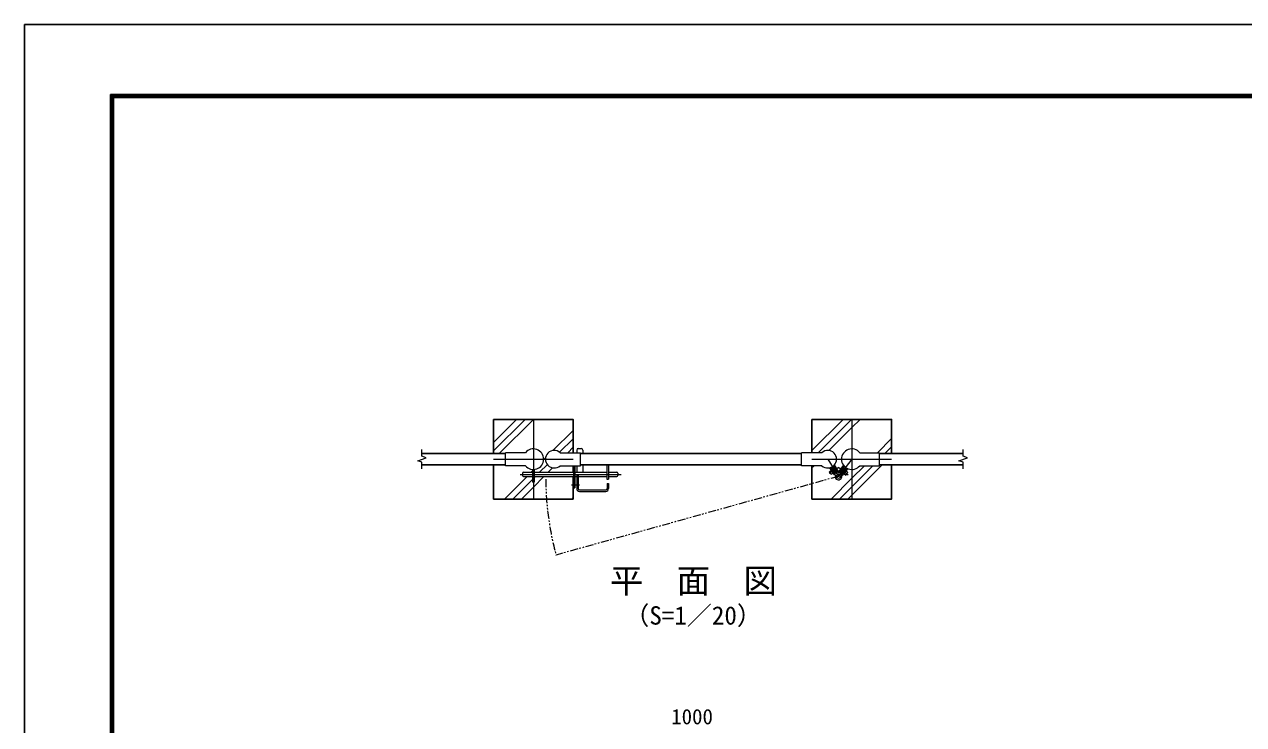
# Model space of a CAD drawing. Units: millimetres, scale not verified. Extents: x -4200 to 4200, y -2970 to 2970.
# Drawn here: x -4200 to -371, y 772 to 2970 of the extents above; entities that cross this region are included whole.
import ezdxf
from ezdxf.enums import TextEntityAlignment as Align

# ---------------------------------------------------------------- set-up
doc = ezdxf.new("R2010")
doc.units = ezdxf.units.MM
doc.header["$LTSCALE"] = 10
doc.linetypes.add('USER1', pattern=[50.8, 31.75, -6.35, 6.35, -6.35])
doc.linetypes.add('USER3', pattern=[5, 2.5, -0.5, 0.5, -0.5, 0.5, -0.5])
for name, color, linetype, lineweight in [('0-0_D-STR3', 3, 'Continuous', 13), ('0-1_D-BMK', 2, 'USER1', 13), ('0-2_D-TTL-TXT', 7, 'Continuous', 25), ('0-3_D-STR1', 1, 'Continuous', 25), ('0-4_D-DCR-HCH', 7, 'Continuous', 13), ('0-6_D-STR4', 7, 'Continuous', 25), ('0-7_D-STR-DIM', 7, 'Continuous', 13), ('0-C_D-TTL', 7, 'Continuous', 25)]:
    doc.layers.add(name, color=color, linetype=linetype, lineweight=lineweight)
doc.styles.add('ＭＳ ゴシック', font='')
doc.styles.get('ＭＳ ゴシック').set_extended_font_data('MS Gothic')

msp = doc.modelspace()

# ---------------------------------------------------------------- linework, layer by layer
at = {"layer": '0-0_D-STR3'}
for p, q in [((-2626.37, 1625.43), (-2688.73, 1625.43)), ((-2517.08, 1625.43), (-2453.08, 1625.43)), ((-2465.08, 1633.88), (-2465.08, 1625.43)), ((-2460.08, 1638.88), (-2451.08, 1638.88)), ((-2446.08, 1633.88), (-2446.08, 1622.58)), ((-1694.87, 1625.43), (-1758.88, 1625.43)), ((-1576.08, 1625.43), (-1513.73, 1625.43)), ((-2603.53, 1572.81), (-2603.53, 1532.95)), ((-2598.93, 1572.81), (-2598.93, 1532.95)), ((-2471.08, 1584.73), (-2471.08, 1514.88)), ((-2465.08, 1584.73), (-2465.08, 1563.88)), ((-2446.08, 1587.58), (-2446.08, 1563.88)), ((-2370.08, 1587.58), (-2370.08, 1542.38)), ((-2365.58, 1587.58), (-2365.58, 1542.38)), ((-1671.28, 1566.93), (-1664.91, 1570.89)), ((-1655.42, 1555.6), (-1669.6, 1578.43)), ((-1653.49, 1556.85), (-1667.31, 1579.12)), ((-1664.98, 1579.14), (-1665.3, 1577.76)), ((-1665.3, 1577.76), (-1653.66, 1559.02)), ((-1664.98, 1579.14), (-1658.18, 1583.36)), ((-1663.98, 1575.64), (-1662.28, 1576.7)), ((-1662.96, 1572.1), (-1662.11, 1572.63)), ((-1662.28, 1576.7), (-1652.78, 1561.4)), ((-1656.31, 1563.29), (-1662.11, 1572.63)), ((-1658.18, 1583.36), (-1656.8, 1583.04)), ((-1657.18, 1579.86), (-1655.48, 1580.92)), ((-1657.18, 1579.86), (-1647.69, 1564.57)), ((-1643.29, 1563.18), (-1657.12, 1585.45)), ((-1656.8, 1583.04), (-1645.16, 1564.29)), ((-1641.34, 1564.39), (-1655.49, 1587.19)), ((-1642.2, 1565.78), (-1626.94, 1585.46)), ((-1641.38, 1563.08), (-1625.45, 1583.64)), ((-1625.84, 1578.23), (-1636.87, 1564.01)), ((-1621.1, 1574.56), (-1632.13, 1560.33)), ((-1631.9, 1555.73), (-1615.96, 1576.28)), ((-1617.99, 1575.31), (-1631.51, 1557.87)), ((-1630.08, 1554.32), (-1613.83, 1575.29)), ((-1628.52, 1561.72), (-1621.78, 1570.42)), ((-1627.42, 1579.46), (-1625.84, 1578.23)), ((-1624.49, 1581.61), (-1618.16, 1576.71)), ((-1621.78, 1570.42), (-1620.99, 1569.8)), ((-1621.1, 1574.56), (-1619.52, 1573.33)), ((-1618.16, 1576.71), (-1617.99, 1575.31)), ((-2635.58, 1560.88), (-2635.58, 1553.88)), ((-2632.58, 1563.88), (-2603.53, 1563.88)), ((-2632.58, 1550.88), (-2603.53, 1550.88)), ((-2598.93, 1532.95), (-2603.53, 1532.95)), ((-2598.93, 1563.88), (-2475.58, 1563.88)), ((-2598.93, 1550.88), (-2475.58, 1550.88)), ((-2471.08, 1563.88), (-2370.08, 1563.88)), ((-2471.08, 1550.88), (-2465.08, 1550.88)), ((-2465.08, 1555.88), (-2465.08, 1512.88)), ((-2465.08, 1555.88), (-2460.58, 1555.88)), ((-2460.58, 1555.88), (-2460.58, 1512.88)), ((-2460.58, 1550.88), (-2370.08, 1550.88)), ((-2370.08, 1542.38), (-2365.58, 1542.38)), ((-2365.58, 1563.88), (-2338.58, 1563.88)), ((-2365.58, 1550.88), (-2338.58, 1550.88)), ((-2335.58, 1560.88), (-2335.58, 1553.88)), ((-1665.48, 1557.59), (-1671.28, 1566.93)), ((-1665.48, 1557.59), (-1659.11, 1561.55)), ((-1657.16, 1562.76), (-1656.31, 1563.29)), ((-1653.49, 1556.85), (-1655.44, 1555.63)), ((-1654.48, 1560.35), (-1652.78, 1561.4)), ((-1647.69, 1564.57), (-1645.99, 1565.62)), ((-1643.29, 1563.18), (-1641.34, 1564.39)), ((-1641.38, 1563.08), (-1642.3, 1563.79)), ((-1638.45, 1565.23), (-1636.87, 1564.01)), ((-1632.13, 1560.33), (-1630.55, 1559.11)), ((-1631.9, 1555.73), (-1630.08, 1554.32)), ((-1628.52, 1561.72), (-1627.73, 1561.11)), ((-1625.91, 1559.7), (-1619.98, 1555.1)), ((-1619.98, 1555.1), (-1613.24, 1563.8)), ((-1619.17, 1568.39), (-1613.24, 1563.8)), ((-2456.08, 1508.38), (-2374.08, 1508.38)), ((-2456.08, 1503.88), (-2374.08, 1503.88)), ((-2369.58, 1528.88), (-2369.58, 1512.88)), ((-2369.58, 1528.88), (-2365.08, 1528.88)), ((-2365.08, 1528.88), (-2365.08, 1512.88))]:
    msp.add_line(p, q, dxfattribs=at)
for points in [[(-2626.37, 1584.73), (-2688.73, 1584.73), (-2688.73, 1625.43)], [(-2517.08, 1584.73), (-2453.08, 1584.73), (-2453.08, 1625.43)], [(-1694.87, 1584.73), (-1758.88, 1584.73), (-1758.88, 1625.43)], [(-1576.08, 1584.73), (-1513.73, 1584.73), (-1513.73, 1625.43)], [(-2475.58, 1584.73), (-2475.58, 1514.88), (-2471.08, 1514.88)], [(-1624.49, 1581.61), (-1625.89, 1581.43), (-1639.41, 1563.99)]]:
    msp.add_lwpolyline(points, dxfattribs=at)
msp.add_circle((-1642.95, 1551.26), 6.3, dxfattribs=at)
for centre, radius, start, end in [((-2601.23, 1605.08), 32.35, 218.9806, 141.0194), ((-2535.58, 1605.08), 27.5, 47.73142, 312.26858), ((-2460.08, 1633.88), 5, 90, 180), ((-2451.08, 1633.88), 5, 0, 90), ((-1676.38, 1605.08), 27.5, 227.73142, 132.26858), ((-1601.23, 1605.08), 32.35, 38.9806, 321.0194), ((-2632.58, 1560.88), 3, 90, 180), ((-2632.58, 1553.88), 3, 180, 270), ((-2338.58, 1560.88), 3, 0, 90), ((-2338.58, 1553.88), 3, 270, 0), ((-1642.95, 1551.26), 10.8, 161.10578, 82.57528), ((-1657.9, 1556.38), 5, 341.10578, 31.84053), ((-1640.91, 1566.93), 5, 211.84053, 262.57528), ((-1643.36, 1567.06), 5, 281.21846, 322.21032), ((-1627.56, 1554.8), 5, 142.21032, 192.94508), ((-2456.08, 1512.88), 9, 180, 270), ((-2456.08, 1512.88), 4.5, 180, 270), ((-2374.08, 1512.88), 4.5, 270, 0), ((-2374.08, 1512.88), 9, 270, 0)]:
    msp.add_arc(centre, radius, start, end, dxfattribs=at)
at = {"layer": '0-1_D-BMK'}
for p, q in [((-2601.23, 1730.08), (-2601.23, 1480.08)), ((-1601.23, 1730.08), (-1601.23, 1480.08)), ((-2726.23, 1605.08), (-2476.23, 1605.08)), ((-1726.23, 1605.08), (-1476.23, 1605.08)), ((-1676.38, 1605.08), (-1642.95, 1551.26)), ((-1641.38, 1579.08), (-1671.82, 1560.18)), ((-1601.23, 1605.08), (-1642.95, 1551.26)), ((-1641.74, 1579.17), (-1612.29, 1556.34)), ((-2642.54, 1557.38), (-2324.88, 1557.38)), ((-2481, 1524.88), (-2455.86, 1524.88))]:
    msp.add_line(p, q, dxfattribs=at)
at = {"layer": '0-1_D-BMK', "linetype": 'USER3'}
msp.add_line((-1642.95, 1551.26), (-2529.97, 1304.21), dxfattribs=at)
msp.add_arc((-1607.95, 1551.26), 954.54, 180.5332, 195, dxfattribs=at)
at = {"layer": '0-3_D-STR1'}
for p, q in [((-2951.23, 1622.58), (-2688.73, 1622.58)), ((-2453.08, 1622.58), (-1758.88, 1622.58)), ((-1513.73, 1622.58), (-1251.23, 1622.58)), ((-2951.23, 1587.58), (-2688.73, 1587.58)), ((-2453.08, 1587.58), (-1758.88, 1587.58)), ((-1513.73, 1587.58), (-1251.23, 1587.58))]:
    msp.add_line(p, q, dxfattribs=at)
at = {"layer": '0-4_D-DCR-HCH'}
for p, q in [((-2726.23, 1631.28), (-2627.43, 1730.08)), ((-2726.23, 1657.8), (-2653.94, 1730.08)), ((-1726.23, 1632.14), (-1628.28, 1730.08)), ((-1706.42, 1625.43), (-1601.77, 1730.08)), ((-2539.75, 1632.14), (-2476.23, 1695.67)), ((-2518.72, 1626.66), (-2476.23, 1669.15)), ((-1520.8, 1625.43), (-1476.23, 1670.01)), ((-2493.43, 1625.43), (-2476.23, 1642.63)), ((-1497.13, 1622.58), (-1476.23, 1643.49)), ((-2581.49, 1563.88), (-2557.15, 1588.23)), ((-2554.98, 1563.88), (-2540.71, 1578.14)), ((-1726.23, 1579.1), (-1720.6, 1584.73)), ((-2691.81, 1480.08), (-2621.01, 1550.88)), ((-2665.29, 1480.08), (-2603.53, 1541.85)), ((-2608.01, 1563.88), (-2603.53, 1568.37)), ((-2598.93, 1546.45), (-2594.49, 1550.88)), ((-2479.68, 1480.08), (-2476.23, 1483.53))]:
    msp.add_line(p, q, dxfattribs=at)
for points in [[(-2708.41, 1622.58), (-2601.23, 1729.76), (-2600.91, 1730.08)], [(-1673.08, 1632.25), (-1601.23, 1704.1), (-1575.25, 1730.08)], [(-2569.09, 1602.8), (-2566.81, 1605.08), (-2562.68, 1609.21)], [(-1666.15, 1480.08), (-1601.23, 1545.01), (-1561.5, 1584.73)], [(-1639.63, 1480.08), (-1601.23, 1518.49), (-1534.98, 1584.73)], [(-1613.12, 1480.08), (-1601.23, 1491.97), (-1505.62, 1587.58)], [(-2638.78, 1480.08), (-2601.23, 1517.63), (-2567.98, 1550.88)]]:
    msp.add_lwpolyline(points, dxfattribs=at)
at = {"layer": '0-6_D-STR4'}
for p, q in [((-2726.23, 1730.08), (-2726.23, 1622.58)), ((-1726.23, 1730.08), (-1726.23, 1625.43)), ((-2476.23, 1563.88), (-2476.23, 1584.73))]:
    msp.add_line(p, q, dxfattribs=at)
for points in [[(-2476.23, 1625.43), (-2476.23, 1730.08), (-2726.23, 1730.08)], [(-1476.23, 1622.58), (-1476.23, 1730.08), (-1726.23, 1730.08)], [(-2726.23, 1587.58), (-2726.23, 1480.08), (-2476.23, 1480.08), (-2476.23, 1550.88)], [(-1726.23, 1584.73), (-1726.23, 1480.08), (-1476.23, 1480.08), (-1476.23, 1587.58)]]:
    msp.add_lwpolyline(points, dxfattribs=at)
at = {"layer": '0-7_D-STR-DIM'}
for p, q in [((-2964.44, 1600.27), (-2938.01, 1609.89)), ((-2951.23, 1614.7), (-2951.23, 1635.08)), ((-2938.01, 1609.89), (-2951.23, 1614.7)), ((-1264.44, 1600.27), (-1238.01, 1609.89)), ((-1251.23, 1614.7), (-1251.23, 1635.08)), ((-1238.01, 1609.89), (-1251.23, 1614.7)), ((-2951.23, 1595.46), (-2964.44, 1600.27)), ((-2951.23, 1575.08), (-2951.23, 1595.46)), ((-1251.23, 1595.46), (-1264.44, 1600.27)), ((-1251.23, 1575.08), (-1251.23, 1595.46))]:
    msp.add_line(p, q, dxfattribs=at)
at = {"layer": '0-C_D-TTL', "color": 2}
msp.add_lwpolyline([(-4199.68, 2970.23), (4200.32, 2970.23), (4200.32, -2969.77), (-4199.68, -2969.77)], close=True, dxfattribs=at)
at = {"layer": '0-C_D-TTL'}
for points in [[(-3929.68, 2750.23), (3930.32, 2750.23), (3930.32, -2749.77), (-3929.68, -2749.77)], [(-3927.18, 2747.73), (3927.82, 2747.73), (3927.82, -2747.27), (-3927.18, -2747.27)], [(-3924.68, 2745.23), (3925.32, 2745.23), (3925.32, -2744.77), (-3924.68, -2744.77)], [(-3922.18, 2742.73), (3922.82, 2742.73), (3922.82, -2742.27), (-3922.18, -2742.27)], [(-3919.68, 2740.23), (3920.32, 2740.23), (3920.32, -2739.77), (-3919.68, -2739.77)]]:
    msp.add_lwpolyline(points, close=True, dxfattribs=at)

# ---------------------------------------------------------------- texts
at = {"layer": '0-2_D-TTL-TXT', "style": 'ＭＳ ゴシック'}
for s, height, p in [('平\u3000面\u3000図', 76.98, (-2361.12, 1161.55)), ('（S=1／20）', 57.7, (-2315.64, 1068.36))]:
    msp.add_text(s, height=height, dxfattribs=at).set_placement(p, align=Align.BOTTOM_LEFT)
at = {"layer": '0-7_D-STR-DIM', "style": 'ＭＳ ゴシック'}
msp.add_text('1000', height=48.09, dxfattribs=at).set_placement((-2168.13, 758.34), align=Align.BOTTOM_LEFT)

doc.saveas('drawing.dxf')
